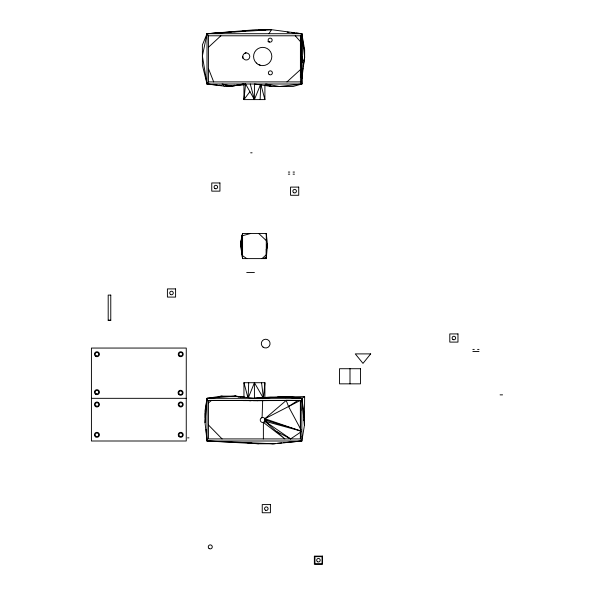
<?xml version="1.0" encoding="UTF-8"?>
<svg xmlns="http://www.w3.org/2000/svg" width="594" height="594" viewBox="0 0 594 594"><rect width="100%" height="100%" fill="white"/><g stroke="black" fill="none" stroke-linecap="round" stroke-linejoin="round"><path stroke-width="0.89" d="M186.256 398.329L186.264 348.054L91.424 348.054L91.424 441L186.256 441L186.256 398.329L91.424 398.329M260.417 84.808L254.425 99.606L245.589 83.992L231.809 86.16L224.272 86.16L207.009 83.992L207.024 33.709L256.066 29.7L271.54 29.7L301.849 33.709L304.648 49.896L304.64 57.239L301.841 78.735M217.114 85.024L207.009 83.992L208.435 81.905L208.442 35.789L207.024 33.709L223.611 32.507M262.979 258.605L266.283 257.232L265.043 258.605L266.283 258.093L266.283 258.568L266.275 249.577L267.367 243.607L266.275 233.472L242.575 233.472C239.931 241.676 241.082 250.319 242.575 258.605L266.283 258.605L267.367 245.938L267.003 247.624M266.283 235.076L266.283 233.472L266.283 258.605M250.252 83.992L254.425 99.606L254.425 83.992L271.651 86.494L293.013 86.494L301.841 83.992L300.416 81.905L300.423 35.789L301.849 33.709L296.332 33.153M300.423 400.505L300.416 438.921L300.416 400.408L208.435 400.408L208.435 438.921L300.416 438.921L300.891 436.397M300.423 77.227L300.423 74.22M300.423 72.654L300.423 69.654L286.954 81.905M300.423 60.655L301.849 60.84L301.841 62.652C303.14 61.123 300.802 58.479 300.423 60.655L301.849 60.655L300.423 60.373L301.849 60.358L301.849 33.709L207.024 33.709L202.391 44.966L202.391 65.177L207.009 83.992L301.841 83.992L301.849 33.709L304.64 57.239L303.17 66.335M300.423 57.232C303.564 57.715 300.208 56.296 300.423 57.715L301.849 57.715M300.423 41.936L300.423 41.394L301.849 41.394M301.849 61.063L301.849 60.358L300.423 59.972M301.849 60.098L300.416 60.135M242.738 58.271L242.753 56.489M277.487 397.067L304.64 396.606L304.395 425.49L301.841 441L274.398 443.777L258.561 443.777L207.009 441L205.041 422.668L205.041 410.744L207.009 398.329L221.265 396.131L235.521 396.131L244.52 397.178M256.489 400.542L262.689 400.408L262.088 417.56L260.966 418.206A2.502 2.502 0 0 0 261.212 421.955A2.502 2.502 0 0 0 264.894 421.22L267.218 420.545L300.972 431.081L264.894 421.22L263.981 422.141M242.575 255.227L241.869 254.165L242.575 235.721L250.646 233.472M248.144 397.408L248.708 382.714M260.15 99.606L260.714 84.905M205.041 422.668L207.009 398.329L234.697 396.131L254.425 398.329L283.108 397.037L301.841 398.329L304.64 396.606M263.543 397.408L264.902 382.714L243.948 382.714L243.948 397.408M242.575 234.897L241.847 236.323L240.971 245.107L241.506 246.814M264.902 84.905L264.902 99.606L243.948 99.606L245.589 83.992M205.249 413.298L205.249 417.745M206.081 406.259L207.009 398.329L301.841 398.329L304.395 416.253L303.668 414.783M263.38 438.921L263.38 422.386L284.882 438.921L264.894 421.22L264.894 418.725L286.234 400.408L300.416 400.408L208.435 400.408M241.001 246.978L242.575 235.721C240.236 241.513 240.904 247.624 242.048 253.564M301.99 73.604L302.279 71.785M302.576 69.973L302.873 68.154M240.971 242.196L242.575 233.472L242.575 258.605L242.218 255.242M303.898 60.64L304.64 57.239M267.003 247.965L267.367 243.607M249.926 91.654L243.948 99.606L244.498 97.869M303.824 420.463L304.395 418.703L303.824 417.01M266.275 249.577L267.367 246.451M248.441 397.505L254.425 382.714L263.008 397.549M268.919 33.709L271.54 29.7L207.024 33.709L202.391 55.955L207.009 83.992M208.442 47.282L220.886 35.789M261.991 258.605L266.275 254.789M208.435 402.895L211.531 400.423L210.655 400.423M276.329 431.348L290.622 438.921L301.091 431.853M300.98 429.752L288.543 406.534L297.75 400.519L300.416 400.408L300.876 410.484M244.513 53.438A3.527 3.527 0 0 1 249.799 56.489A3.527 3.527 0 0 1 244.513 59.541A3.527 3.527 0 0 1 244.513 53.438L246.05 52.547M265.147 420.619L267.218 420.545L264.894 418.725L300.416 400.408L300.416 438.921M218.05 397.111L221.265 396.131L224.012 396.547M266.461 443.443L273.663 443.436M283.227 397.082L285.781 396.606L280.338 397.059M285.781 396.606L283.086 397.082L270.522 397.037L254.425 398.329L254.425 382.714M230.776 85.796L225.386 85.878M233.412 85.432L235.165 85.194M236.924 84.949L243.072 84.11M283.769 397.297L289.026 396.606L301.841 398.329L304.395 425.49M287.036 397.037L290.585 396.606M300.423 42.649L301.849 42.649L301.841 83.992L279.291 86.494L265.718 83.992L271.651 86.494L269.134 85.915M259.563 29.967L265.087 29.982M240.919 400.408L300.282 400.549L286.174 400.341L288.543 406.534M271.904 443.777L275.534 443.443M277.346 443.273L281.883 442.857M283.694 442.686L301.841 441L301.841 398.329L282.046 397.037M231.764 85.855L226.418 85.885M233.576 85.707L244.453 84.808M225.46 32.373L230.992 31.972M233.754 31.772L238.365 31.437M242.048 31.17L245.738 30.903M250.349 30.569L253.111 30.368M258.642 29.967L265.08 30.034M266.416 397.676L270.107 397.468M254.425 398.329L262.711 397.943M268.236 397.683L270.077 397.601M257.796 400.638L262.689 400.408M243.146 400.608L258.167 400.638M253.311 400.668L256.096 400.638M249.272 400.646L250.779 400.631L245.292 400.408L250.579 400.631M258.828 400.638L286.234 400.408M297.75 400.519L255.828 400.638M208.442 35.789L300.423 35.789L301.841 83.992M301.849 38.268L300.423 38.268L300.423 38.751L301.849 38.751M300.423 38.454L301.849 38.454M300.423 39.137L301.849 39.137M300.423 39.59L301.849 39.59M300.423 40.073L301.849 40.073M300.423 40.555L301.849 40.555M300.423 41.008L301.849 41.008M300.423 41.691L301.849 41.691M300.423 41.877L301.849 41.936M300.423 56.564L301.841 56.564M300.423 57.418L301.849 57.418M300.423 58.101L301.849 58.101M300.423 58.554L301.849 58.554M300.423 59.036L301.849 59.036M300.423 59.519L301.849 59.519M208.435 81.905L300.416 81.905M250.668 152.814L252.094 152.814M288.328 172.074L289.753 172.074M293.072 172.074L294.49 172.074M288.328 174.153L289.753 174.153M293.072 174.153L294.49 174.153M246.718 272.549L254.418 272.549M110.774 295.129L108.19 295.077L108.19 320.315L110.774 320.315L110.774 295.077M108.19 320.263L110.774 320.263M472.846 349.413L474.272 349.413M477.583 349.413L479.009 349.413M472.846 351.492L479.009 351.492M500.081 394.861L502.576 394.861M275.549 400.549L300.282 400.549M187.555 437.86L188.981 437.86M301.841 441L207.009 441L206.534 434.741M256.86 400.638L257.662 400.66M245.292 400.408L251.321 400.631M274.398 443.777L207.009 441L207.009 398.329M247.572 442.797L252.153 443.206M254.9 443.451L258.561 443.777M287.147 32.217L288.981 32.403M291.736 32.685L294.498 32.967M218.956 85.217L221.711 85.499M236.486 396.428L234.697 396.131L236.382 396.532M238.276 396.718L240.956 397.156M283.813 397.364L285.58 397.683M265.778 85.142L267.456 85.529M267.924 41.639L269.372 42.003M235.521 396.131L238.892 397.015M264.894 418.725L300.98 431.058M258.197 64.419L260.41 65.318M265.147 419.327L267.218 420.545L265.228 419.973A2.502 2.502 0 0 0 261.479 417.805M242.575 255.717L246.785 258.605M264.894 421.22L290.622 438.921M258.724 233.472L266.275 240.6M224.272 86.16L222.037 83.992L231.809 86.16L243.948 83.992L243.948 99.606M208.435 424.985L222.074 438.921M295.233 35.789L300.423 41.595M208.435 68.496L213.684 81.905M303.712 47.438L304.648 49.896M243.948 382.714L247.876 397.46M260.974 84.853L264.902 99.606M261.546 382.714L263.35 397.408M206.133 429.373L206.4 432.952M241.847 236.323L241.981 238.929M350 368.718L350 383.843M264.902 382.714L264.902 397.408M241.869 251.878L241.869 254.165M370.686 353.898L362.986 363.38L355.279 353.898L370.686 353.898M219.936 182.959L211.761 182.959L211.761 191.142L219.936 191.142L219.936 182.959M298.73 187.095L290.555 187.095L290.555 195.278L298.73 195.278L298.73 187.095M175.594 288.907L167.411 288.907L167.411 297.082L175.594 297.082L175.594 288.907M457.974 333.925L449.799 333.925L449.799 342.099L457.974 342.099L457.974 333.925M360.476 368.718L339.523 368.718L339.523 383.843L360.476 383.843L360.476 368.718M270.411 504.581L262.236 504.581L262.236 512.756L270.411 512.756L270.411 504.581M322.542 556.118L314.36 556.118L314.36 564.3L322.542 564.3L322.542 556.118M322.045 556.652L314.939 556.652L314.939 563.765L322.045 563.765L322.045 556.652M209.073 548.5A2.012 2.012 0 0 0 212.273 547.119A2.012 2.012 0 0 0 209.474 545.04A2.012 2.012 0 0 0 209.073 548.5M269.171 74.473A2.012 2.012 0 0 0 272.371 73.084A2.012 2.012 0 0 0 269.572 71.005A2.012 2.012 0 0 0 269.171 74.473M268.911 41.736A2.012 2.012 0 0 0 272.141 40.407A2.012 2.012 0 0 0 269.372 38.276A2.012 2.012 0 0 0 268.911 41.736M256.304 62.986A9.125 9.125 0 0 0 271.54 58.784A9.125 9.125 0 0 0 260.283 47.683A9.125 9.125 0 0 0 256.304 62.986M179.856 355.761A1.775 1.775 0 0 0 182.521 354.224A1.775 1.775 0 0 0 179.856 352.68A1.775 1.775 0 0 0 179.856 355.761M96.05 355.761A1.775 1.775 0 0 0 98.715 354.224A1.775 1.775 0 0 0 96.05 352.68A1.775 1.775 0 0 0 96.05 355.761M96.05 393.703A1.775 1.775 0 0 0 98.715 392.159A1.775 1.775 0 0 0 96.05 390.622A1.775 1.775 0 0 0 96.05 393.703M179.685 394.312A1.775 1.775 0 0 0 182.351 392.768A1.775 1.775 0 0 0 179.685 391.231A1.775 1.775 0 0 0 179.685 394.312M178.98 355.984A2.487 2.487 0 0 0 183.145 354.863A2.487 2.487 0 0 0 180.101 351.819A2.487 2.487 0 0 0 178.98 355.984M178.868 394.587A2.487 2.487 0 0 0 182.997 393.339A2.487 2.487 0 0 0 179.856 390.384A2.487 2.487 0 0 0 178.868 394.587M95.693 394.319A2.487 2.487 0 0 0 99.428 392.159A2.487 2.487 0 0 0 95.693 390.006A2.487 2.487 0 0 0 95.693 394.319M95.693 356.378A2.487 2.487 0 0 0 99.428 354.224A2.487 2.487 0 0 0 95.693 352.064A2.487 2.487 0 0 0 95.693 356.378M452.999 339.553A1.775 1.775 0 0 0 455.665 338.008A1.775 1.775 0 0 0 452.999 336.471A1.775 1.775 0 0 0 452.999 339.553M170.612 294.535A1.775 1.775 0 0 0 173.285 292.991A1.775 1.775 0 0 0 170.612 291.454A1.775 1.775 0 0 0 170.612 294.535M293.755 192.723A1.775 1.775 0 0 0 296.421 191.186A1.775 1.775 0 0 0 293.755 189.642A1.775 1.775 0 0 0 293.755 192.723M214.961 188.588A1.775 1.775 0 0 0 217.627 187.051A1.775 1.775 0 0 0 214.961 185.514A1.775 1.775 0 0 0 214.961 188.588M265.436 510.209A1.775 1.775 0 0 0 268.102 508.664A1.775 1.775 0 0 0 265.436 507.128A1.775 1.775 0 0 0 265.436 510.209M179.819 406.036A1.775 1.775 0 0 0 182.484 404.492A1.775 1.775 0 0 0 179.819 402.955A1.775 1.775 0 0 0 179.819 406.036M179.848 436.36A1.775 1.775 0 0 0 182.514 434.823A1.775 1.775 0 0 0 179.848 433.286A1.775 1.775 0 0 0 179.848 436.36M96.08 406.044A1.775 1.775 0 0 0 98.745 404.499A1.775 1.775 0 0 0 96.08 402.962A1.775 1.775 0 0 0 96.08 406.044M96.042 436.36A1.775 1.775 0 0 0 98.708 434.823A1.775 1.775 0 0 0 96.042 433.278A1.775 1.775 0 0 0 96.042 436.36M95.693 406.66A2.487 2.487 0 0 0 99.428 404.499A2.487 2.487 0 0 0 95.693 402.346A2.487 2.487 0 0 0 95.693 406.66M95.441 436.813A2.487 2.487 0 0 0 99.406 435.12A2.487 2.487 0 0 0 95.961 432.529A2.487 2.487 0 0 0 95.441 436.813M178.98 436.583A2.487 2.487 0 0 0 183.138 435.469A2.487 2.487 0 0 0 180.093 432.417A2.487 2.487 0 0 0 178.98 436.583M179.388 406.608A2.487 2.487 0 0 0 183.197 404.581A2.487 2.487 0 0 0 179.544 402.294A2.487 2.487 0 0 0 179.388 406.608M317.56 561.753A1.775 1.775 0 0 0 320.225 560.209A1.775 1.775 0 0 0 317.56 558.672A1.775 1.775 0 0 0 317.56 561.753M263.031 347.074A4.373 4.373 0 0 0 270.032 344.171A4.373 4.373 0 0 0 264.018 339.56A4.373 4.373 0 0 0 263.031 347.074"/></g></svg>
